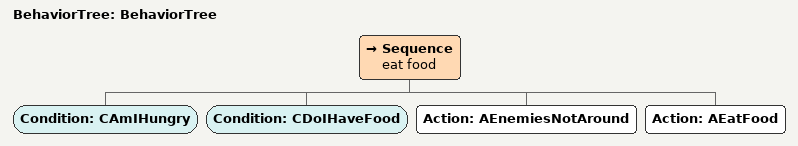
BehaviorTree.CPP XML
<?xml version="1.0"?>
<root main_tree_to_execute="BehaviorTree">
    <BehaviorTree ID="BehaviorTree">
        <Sequence name="eat food">
            <Condition ID="CAmIHungry" />
            <Condition ID="CDoIHaveFood" />
            <Action ID="AEnemiesNotAround" />
            <Action ID="AEatFood" />
        </Sequence>
    </BehaviorTree>
</root>
